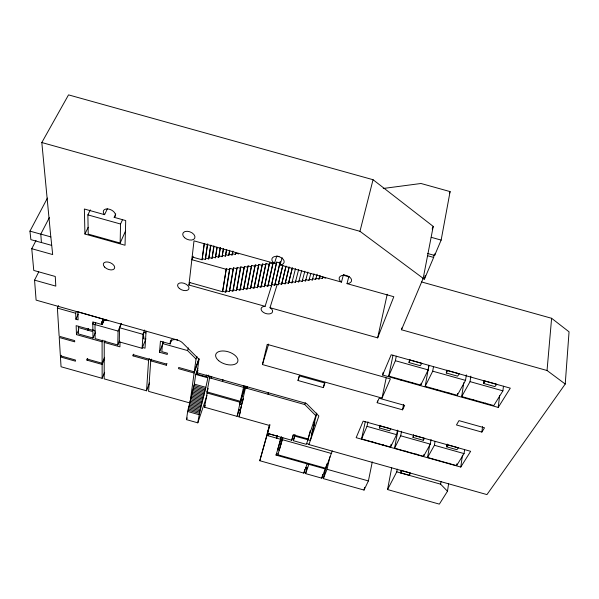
<?xml version="1.0" encoding="UTF-8"?>
<svg xmlns="http://www.w3.org/2000/svg" width="599" height="599" viewBox="0 0 599 599"><rect width="100%" height="100%" fill="white"/><g stroke="black" fill="none" stroke-linecap="round" stroke-linejoin="round"><path stroke-width="0.9" d="M104.982 340.734L104.256 342.426L104.189 378.882L146.538 390.78L149.51 382.978M95.743 322.883L94.986 324.591L95.144 338.622L117.786 344.979L118.085 331.075L121.335 323.355M90.322 209.875L87.881 214.884L88.233 234.104L120.144 243.037L120.556 224.019L122.473 219.811M121.395 323.52L119.605 327.765L119.276 341.872L142.143 348.289L145.901 338.802M120.04 341.984L119.92 346.828L104.256 342.426M409.027 362.567L409.866 359.939L421.831 363.293L420.326 365.727L409.027 362.567L409.544 359.857M104.091 320.293L102.234 324.576L101.74 322.434L102.886 320.899L105.357 320.27L108.591 320.697L77.825 311.75L78.102 319.866L75.901 319.245L75.676 313.232L76.44 311.562M146.538 390.78L148.589 360.254L133.045 355.888L133.098 354.675L166.402 364.027L166.29 365.225L150.738 360.853L151.405 359.115M142.143 348.289L142.936 334.317L144.644 330.042M145.572 339.281L143.363 338.66L143.73 332.325L145.954 332.947M146.059 331.21L145.025 348.184L142.352 347.427M150.738 360.853L148.582 391.357L189.995 402.992L194.106 373.035L199.033 358.988M198.022 370.115L197.101 372.758L306.426 403.449L318.855 415.998L308.927 444.563L486.95 494.594L565.231 384.034L569.05 331.824L551.612 318.286L421.584 281.957M163.175 341.804L162.509 343.534L161.82 351.62L167.428 353.2L167.308 354.436L159.536 352.257L160.442 341.213L170.131 343.931L171.771 339.588M565.231 384.034L547.037 370.496L551.612 318.286M446.307 373.012L447.288 370.422L459.261 373.776L457.614 376.172L446.307 373.012L446.757 370.279M170.131 343.931C169.337 339.588 174.653 338.929 177.603 340.052L36.105 300.121L34.555 280.145L38.718 271.901M446.697 446.847L447.58 444.765L458.392 447.797L456.902 449.714L446.697 446.847L447.116 444.129M272.028 284.196L265.095 306.336L188.94 285.012L193.994 240.85L274.469 263.35L276.716 256.252M463.753 382.709L461.702 396.56L493.793 405.553L502.905 390.84L503.452 386.22M383.195 372.293L382.626 375.026L498.211 407.417L499.641 395.52M192.167 257.001L202.08 259.771L204.132 243.688M202.08 259.771L204.431 243.479M481.851 432.081L484.531 427.806L458.961 420.633L456.46 424.961L481.851 432.081L482.569 426.608M202.492 258.678L205.345 259.479L207.344 244.295M205.345 259.479L207.741 243.823M483.618 383.457L484.741 380.912L496.721 384.266L494.931 386.625L483.618 383.457L483.985 380.709M484.172 382.506L484.419 380.672M206.999 395.437L197.812 422.834L186.529 419.659L187.637 411.483L194.338 384.116L195.701 374.412L197.835 368.303M205.854 258.117L208.707 258.918L210.526 245.53M208.707 258.918L210.915 245.058M194.106 373.035L178.547 368.662L178.682 367.472L194.271 371.844L196.038 358.996L196.959 356.383M209.216 257.563L212.061 258.364L213.813 245.867M212.061 258.364L214.068 246.294M206.685 374.989L206.108 376.681L196.929 374.105L199.018 359.25L182.523 342.845A7.173 3.901 19.8 0 0 177.574 340.12M460.766 467.063L470.649 451.309L363.144 421.134L356.158 437.674L460.766 467.063L462.458 455.135M429.693 444.765L427.581 457.464L456.61 465.625L464.053 453.6L464.577 449.909M461.702 396.56L470.058 381.638L470.851 376.127M212.563 257.008L215.415 257.802L216.958 247.095M215.415 257.802L217.197 247.522M456.61 465.625L456.88 463.798M428.921 365.255L425.2 386.325L457.277 395.318L465.528 380.372L466.344 374.869M215.91 256.447L218.755 257.248L220.207 247.439M218.755 257.248L220.439 247.866M391.694 467.752L387.553 489.555L439.352 504.126L447.49 491.24L448.576 483.94M457.277 395.318L457.554 393.476M219.241 255.893L222.087 256.694L223.315 248.667M222.087 256.694L223.532 249.102M447.49 491.24L440.609 484.172L441.036 481.424M447.146 446.075L447.423 444.263M197.812 422.834C200.261 406.661 205.622 391.199 208.325 375.086M206.108 376.681L206.333 375.274M222.573 255.346L225.411 256.14L226.392 249.903M225.411 256.14L226.736 249.446M189.254 282.421L222.529 291.735L226.287 268.824L229.462 269.715L225.763 292.147L222.686 291.286L226.287 268.824M225.898 254.792L228.736 255.586L229.589 250.24M228.736 255.586L229.784 250.674M239.301 409.289L237.114 416.372L204.559 407.223L207.449 391.184M243.943 385.546L240.371 401.293L207.022 391.926L209.905 375.992M427.581 457.464L434.41 445.282L435.009 441.605M446.809 372.046L447.109 370.219M211.44 376.711L211.192 378.209L211.776 376.464M229.207 254.238L232.045 255.032L232.629 251.475M226.235 290.785L229.941 268.337L233.108 269.228L229.312 291.646L226.235 290.785L225.763 292.147M232.045 255.032L232.959 251.018M397.886 430.756L394.561 448.194L423.575 456.341L430.322 444.129L431.078 439.546M232.517 253.691L235.347 254.485L235.647 252.703M423.575 456.341L423.882 454.529M229.776 290.29L233.588 267.85L236.755 268.741L232.854 291.151L229.776 290.29L229.312 291.646M413.497 434.694L413.018 437.39L423.223 440.258L423.53 438.453M425.2 386.325L432.71 371.178L433.496 366.625M233.318 289.796L237.226 267.371L240.386 268.255L236.38 290.657L233.318 289.796L232.854 291.151M393.011 355.192L388.729 376.105L420.783 385.09L428.18 369.905L428.981 365.36M401.12 470.17L400.626 472.858L409.289 475.299L409.604 473.502M236.845 289.302L240.858 266.884L244.018 267.768L239.907 290.163L236.845 289.302L236.38 290.657M420.783 385.09L421.112 383.255M222.686 379.871L222.416 381.361L222.993 379.609M240.364 288.808L244.482 266.398L247.634 267.281L243.426 289.669L240.364 288.808L239.907 290.163M427.574 253.482L434.627 255.451L441.149 240.087L450.096 191.598L420.992 183.489L383.225 188.475M387.553 489.555L396.763 471.847L397.272 469.122M243.875 288.321L248.098 265.919L251.243 266.802L246.938 289.175L243.875 288.321L243.426 289.669M422.647 278.602L424.451 279.104L433.654 257.413L434.17 254.672M394.561 448.194L400.694 435.81L401.547 431.25M434.627 255.451L434.971 253.632M377.565 400.896L377.19 402.715L402.543 409.828L403.584 404.347M409.469 361.586L409.821 359.782M365.285 421.606L361.564 438.925L390.563 447.071L396.605 434.664L397.481 430.112M247.387 287.827L251.7 265.439L254.852 266.315L250.442 288.681L247.387 287.827L246.938 289.175M390.563 447.071L391.095 444.316M547.037 370.496L401.487 329.764L423.186 278.355L433.234 226.415L373.05 179.715L68.533 94.874L41.818 142.532L50.81 236.972M424.451 279.104L425.148 275.488M250.884 287.34L255.301 264.96L258.446 265.836L253.939 288.194L250.884 287.34L250.442 288.681M254.373 286.854L258.895 264.481L262.033 265.357L257.428 287.707L254.373 286.854L253.939 288.194M388.729 376.105L395.377 360.718L396.291 356.203M326.343 465.91L323.34 478.623L364.035 490.072L368.4 480.93L372.286 461.904M379.354 427.941L380.013 425.792L390.81 428.824L389.552 430.808L379.354 427.941L379.901 425.26M379.721 427.139L380.088 425.357M401.487 329.764L401.854 327.96M364.035 490.072L364.604 487.324M257.862 286.359L262.474 264.002L265.612 264.878L260.909 287.213L257.862 286.359L257.428 287.707M382.012 398.095L390.398 378.89L267.229 344.365L262.444 364.559L382.012 398.095L386.16 377.991M261.336 285.873L266.053 263.523L269.183 264.399L264.384 286.726L261.336 285.873L260.909 287.213M361.564 438.925L367 426.353L367.966 421.823M264.81 285.394L269.617 263.051L272.755 263.927L267.85 286.24L264.81 285.394L264.384 286.726M237.114 416.372L240.162 402.281L244.998 386.355M244.482 389.874L245.208 386.572L239.75 404.22L241.599 404.737L240.349 410.435L238.514 409.918M316.631 413.108L308.013 438.955L293.428 434.852L291.72 440.243L267.251 433.362L269.408 425.44L238.934 416.874L245.845 386.078M268.27 284.907L273.181 262.572L276.311 263.448L271.31 285.753L268.27 284.907L267.85 286.24M277.135 284.66L270.007 307.714L377.655 337.851L387.216 294.251M246.99 386.692L246.661 388.167L247.185 386.467M271.729 284.42L276.731 262.1L279.86 262.976L274.761 285.274L271.729 284.42L271.31 285.753M274.761 285.274L280.28 261.628L279.86 262.976M275.173 283.941L278.206 284.787L282.78 265.17M278.206 284.787L282.78 265.612M282.878 437.921L277.861 454.798L325.871 468.298L326.927 463.798M323.34 478.623L327.024 469.294L329.974 456.715M325.871 468.298L332.28 450.86M307.152 467.265L305.58 473.607L321.813 478.174L322.674 474.535M321.813 478.174L325.834 467.198M278.617 283.462L281.642 284.308L285.88 266.48M281.642 284.308L286.075 266.031M282.054 282.983L285.079 283.829L289.167 266.899M285.079 283.829L289.145 267.349M285.476 282.496L288.501 283.342L292.23 268.21M288.501 283.342L292.409 267.76M288.898 282.024L291.915 282.863L295.487 268.622M299.238 376.037L298.017 380.507L323.34 387.613L324.695 382.214M313.202 422.288L314.804 422.737L310.357 440.43L294.805 436.132L293.345 440.699L306.351 444.353L307.931 439.748M269.707 424.781L259.801 460.728L303.865 473.128L304.771 469.504M307.916 439.816L310.177 430.853M311.24 435.443L313.195 427.596M313.644 425.807L316.789 413.303M291.915 282.863L292.312 281.545L295.329 282.391L298.669 269.49M423.186 278.355L359.962 231.319L373.05 179.715M377.655 337.851L393.813 296.722L347.023 283.634L348.85 276.416M268.487 392.727L268.105 394.187L268.607 392.48M282.204 257.78L279.988 264.893L341.497 282.092L343.362 274.881M295.329 282.391L295.719 281.066L298.729 281.912L301.731 270.351M315.958 415.803L304.794 404.565L305.265 402.76M298.729 281.912L299.118 280.594L302.128 281.433L304.854 271.22M293.345 440.699L294.985 434.47M291.72 440.243L293.136 434.904M302.128 281.433L302.51 280.115L305.52 280.961L307.901 272.073M305.52 280.961L305.894 279.643L308.897 280.482L310.836 273.376M325.407 468.995L276.064 455.113L276.551 453.338M281.036 437.375L277.734 449.49L279.321 449.939L282.608 437.817M276.064 455.113L281.485 436.671M279.074 450.343L279.553 448.561M280.19 446.292L282.458 437.862M308.897 280.482L309.271 279.171L312.274 280.01L312.641 278.7L315.643 279.538L316.01 278.228L319.005 279.067L319.364 277.756L322.359 278.595L322.719 277.292L325.706 278.123M277.352 435.48L276.626 438.101L277.21 436.094L268.539 433.661L267.985 435.668L268.726 433.055M312.274 280.01L313.996 273.795M315.643 279.538L317.141 274.215M259.801 460.728L269.969 424.818M319.364 277.756L319.873 275.982M319.005 279.067L320.016 275.518M322.359 278.595L322.868 276.82M298.017 380.507L299.395 375.873L324.898 383.023L323.34 387.613M262.444 364.559L268.622 344.073M238.934 416.874L240.558 411.565M240.955 402.019L241.771 399.383M241.599 404.737L243.501 398.56M276.311 263.448L276.731 262.1M272.755 263.927L273.181 262.572M269.183 264.399L269.617 263.051M265.612 264.878L266.053 263.523M262.033 265.357L262.474 264.002M258.446 265.836L258.895 264.481M254.852 266.315L255.301 264.96M251.243 266.802L251.7 265.439M204.559 407.223L205.143 405.463M207.022 391.926L208.197 388.437M247.634 267.281L248.098 265.919M244.018 267.768L244.482 266.398M240.386 268.255L240.858 266.884M236.755 268.741L237.226 267.371M186.529 419.659L187.135 417.892M313.464 426.63L314.804 422.737M233.108 269.228L233.588 267.85M196.929 374.105L197.513 372.413M229.462 269.715L229.941 268.337M194.271 371.844L198.89 358.674M235.347 254.485L235.819 253.145L238.649 253.931M222.529 291.735L222.686 291.286M303.865 473.128L307.182 463.798M305.58 473.607L308.919 464.285M196.038 358.996L187.524 350.557L188.468 347.944M166.29 365.225L166.941 363.481M170.311 342.104L171.007 340.112M188.94 285.012L189.935 282.406M159.536 352.257L163.153 342.785M193.185 256.245L191.852 259.696L226.13 269.288M148.589 360.254L149.271 358.516M143.363 338.66L144.037 336.975M133.045 355.888L133.734 354.159M432.171 229.005L433.234 226.415M449.422 193.245L450.096 191.598M117.786 344.979L119.56 340.726M61.21 355.274L60.439 356.952L61.053 366.76L102.144 378.306L104.653 372.293M102.144 378.306L102.13 364.417L86.975 360.164L86.945 358.981L102.122 363.249L104.638 357.289M102.13 364.417L104.638 358.464M382.626 375.026L391.177 354.78L510.303 388.152L498.211 407.417M102.122 363.249L102.1 341.827L102.826 340.127M377.19 402.715L379.122 398.238L404.662 405.403L402.543 409.828M101.71 322.644L102.938 319.769M101.703 322.861L102.451 321.146M101.718 323.093L102.833 320.525M101.748 323.333L103.238 319.903M101.8 323.572L103.29 320.151M101.875 323.819L103.365 320.398M101.972 324.066L103.837 319.791M102.092 324.321L103.956 320.038M86.975 360.164L87.716 358.464M92.995 338.016L92.897 331.614L78.372 327.541L78.589 333.98L92.995 338.016L95.585 332.101M93.174 329.667L92.882 330.334L92.763 321.918L102.234 324.576M88.659 328.559L87.918 330.221L87.888 328.933M93.526 322.307L92.793 323.977L118.085 331.075M120.144 243.037L125.483 231.147M102.1 341.827L76.477 334.631L78.761 329.585M372.571 442.212L372.78 441.748M400.761 380.028L401.016 379.459M75.901 319.245L78.229 314.153M107.363 208.796L104.593 214.659L84.369 209.006L84.931 234.029L125.034 245.246L125.715 220.567L114.177 217.34L115.734 213.985M383.075 445.169L383.3 444.698M412.367 383.285L412.636 382.716M60.439 356.952L75.489 361.182L75.444 360.014L60.364 355.784L59.226 337.484L74.703 341.827L74.65 340.591L59.144 336.241L57.384 308.103L58.575 305.602M84.931 234.029L88.173 227.298M405.433 451.444L405.673 450.987M437.068 390.211L437.36 389.649M413.018 437.39L413.789 435.278L424.594 438.311L423.223 440.258M34.555 280.145L55.804 286.112L55.265 276.468L33.754 270.441L31.762 248.705L36.03 240.499M49.358 217.594L40.762 234.157L29.95 231.132L47.433 198.082M400.626 472.858L401.824 470.597L410.517 473.045L409.289 475.299M415.946 454.401L416.193 453.945M448.688 393.468L448.988 392.907M438.318 460.683L438.58 460.227M473.397 400.394L473.719 399.84M448.838 463.641L449.108 463.184M485.025 403.651L485.355 403.097M114.177 217.34L114.656 217.01A6.484 3.938 25.3 0 0 113.353 211.335A6.484 3.938 25.3 0 0 105.499 209.133A6.484 3.938 25.3 0 0 104.114 214.068L104.593 214.659M279.988 264.893L280.295 264.885A6.357 4.036 17.6 0 0 283.282 259.389A6.357 4.036 17.6 0 0 273.9 256.769A6.357 4.036 17.6 0 0 274.2 263.186L274.469 263.35M347.023 283.634L347.338 283.634A6.364 4.043 14.2 0 0 350.842 278.28A6.364 4.043 14.2 0 0 341.452 275.652A6.364 4.043 14.2 0 0 341.235 281.927L341.497 282.092M265.095 306.336L264.653 306.336A5.953 3.542 17.3 0 0 261.965 311.136A5.953 3.542 17.3 0 0 270.733 313.591A5.953 3.542 17.3 0 0 270.404 307.946L270.007 307.714M431.258 237.331L441.149 240.087M41.818 142.532L359.962 231.319M427.484 255.691L433.654 257.413M276.85 255.998L279.022 256.604M343.422 274.709L344.904 275.121M343.601 275.308L349 276.82M87.881 214.884L120.556 224.019M41.451 242.528L51.387 245.313M31.762 248.705L52.682 254.56L50.84 236.904L40.799 234.089L41.413 242.595L30.871 239.645L29.95 231.132M395.377 360.718L428.18 369.905M432.71 371.178L465.528 380.372M470.058 381.638L502.905 390.84M57.384 308.103L75.676 313.232M119.605 327.765L142.936 334.317M162.509 343.534L187.524 350.557M95.061 330.947L76.14 325.639L76.477 334.631M209.313 377.759L243.396 387.328M245.291 387.86L304.794 404.565M195.701 374.412L207.434 377.707M367 426.353L396.605 434.664M400.694 435.81L430.322 444.129M434.41 445.282L464.053 453.6M194.338 384.116L205.899 387.358M193.896 385.389L205.472 388.639M193.709 386.752L205.255 389.994M193.267 388.025L204.821 391.274M206.865 392.929L240.162 402.281M193.08 389.38L204.611 392.622M192.631 390.653L204.177 393.902M192.444 392.001L203.967 395.243M192.002 393.281L203.533 396.523M191.822 394.621L203.323 397.856M191.373 395.902L202.896 399.136M191.193 397.234L202.687 400.461M190.752 398.515L202.252 401.742M190.564 399.84L202.05 403.06M190.123 401.12L201.616 404.347M189.943 402.438L201.406 405.658M189.501 403.719L200.979 406.946M189.321 405.029L200.77 408.248M188.872 406.317L200.343 409.536M188.7 407.62L200.141 410.832M188.251 408.9L199.707 412.119M188.079 410.203L199.504 413.415M306.613 443.574L309.024 444.256M187.637 411.483L199.07 414.703M266.705 435.376L280.759 439.329M282.399 439.696L331.651 453.54M396.763 471.847L440.609 484.172M276.506 453.608L278.086 454.049M327.024 469.294L368.4 480.93M305.789 467.699L307.519 468.186M78.529 326.305L78.574 327.593M218.702 360.703A11.553 6.327 18 0 0 237.489 362.17A11.553 6.327 18 0 0 224.161 351.014A11.553 6.327 18 0 0 218.702 360.703M179.311 288.426A5.983 3.512 20.8 0 0 188.857 288.95A5.983 3.512 20.8 0 0 181.722 282.84A5.983 3.512 20.8 0 0 179.311 288.426M184.559 237.691A6.402 3.998 21.9 0 0 194.78 238.095A6.402 3.998 21.9 0 0 187.195 231.281A6.402 3.998 21.9 0 0 184.559 237.691M104.585 267.049A6.05 3.467 23.7 0 0 114.342 268.704A6.05 3.467 23.7 0 0 108.052 262.048A6.05 3.467 23.7 0 0 104.585 267.049"/></g></svg>
